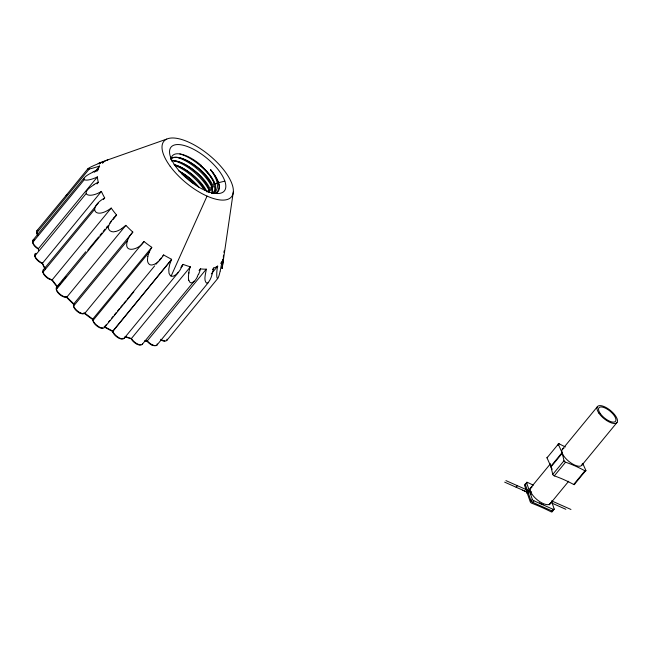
<?xml version="1.0" encoding="UTF-8"?>
<svg xmlns="http://www.w3.org/2000/svg" width="650" height="650" viewBox="0 0 650 650"><rect width="100%" height="100%" fill="white"/><g stroke="black" fill="none" stroke-linecap="round" stroke-linejoin="round"><path stroke-width="0.97" d="M222.194 268.011L222.129 268.499L222.503 264.29M94.104 184.714C77.984 194.423 89.286 199.079 101.4 191.401A77.772 32.045 39.4 0 0 104.691 197.949C87.457 207.577 94.534 220.456 111.199 208.089A77.772 32.045 39.4 0 0 116.594 215.077L112.751 219.757M222.625 263.128L222.999 259.659M223.283 257.27L223.559 255.092M222.235 267.719L223.551 257.944A77.772 32.045 39.4 0 1 221.918 261.812L221.561 263.981M223.909 252.46L224.128 250.949M222.129 268.523L233.309 191.937M188.793 273.479L188.971 272.366M212.436 269.547L213.72 267.987A77.772 32.045 39.4 0 0 217.709 266.11C215.954 272.504 216.507 287.162 220.139 271.269M221.463 264.526L220.204 270.985M166.701 139.108L107.811 159.876A77.772 32.045 39.4 0 0 103.829 161.744C95.761 164.06 74.75 174.037 99.621 166.051A77.772 32.045 39.4 0 0 97.979 169.91L96.696 171.47M147.81 256.392L147.469 259.87A8.336 8.06 -75.3 0 0 147.753 261.844A5.939 5.736 -75.8 0 0 148.005 262.543L148.338 263.201A3.835 3.697 -76.6 0 0 150.629 264.908L151.352 264.989A5.273 5.086 -75.6 0 0 152.084 264.973C157.381 264.006 160.924 259.204 163.646 254.946A77.772 32.045 39.4 0 0 171.624 259.293L169.683 264.42L168.756 269.336L169.016 273.268L170.365 275.714L173.022 276.331L176.337 274.495L179.676 270.652L182.796 265.046L180.862 267.394M213.72 267.987C212.201 273.252 211.51 279.727 207.179 283.514C202.889 281.036 205.92 273.358 206.286 269.165A77.772 32.045 39.4 0 1 200.338 268.873L199.062 270.433M35.206 255.109A6.321 2.6 39.4 0 0 36.587 259.439A6.321 2.6 39.4 0 0 42.323 263.437L101.4 191.401M140.351 344.858A6.321 2.6 39.4 0 1 135.533 343.387A6.321 2.6 39.4 0 1 131.219 338.764L190.401 266.817A77.772 32.045 39.4 0 1 183.089 264.379L183.072 264.42M198.347 274.332L197.348 276.445M171.088 276.177L207.041 196.113M171.608 259.334L112.759 331.524A6.321 2.6 39.4 0 0 117.447 337.358A6.321 2.6 39.4 0 0 122.891 338.284M84.183 313.04L84.89 313.202L143.926 241.499A77.772 32.045 39.4 0 0 151.783 247.325L149.199 252.119L92.991 320.474M93.121 172.079C77.131 179.514 84.346 183.186 97.411 176.914A77.772 32.045 39.4 0 0 98.28 182.39L96.996 183.95M131.219 338.764L131.235 338.731A76.797 31.647 39.4 0 1 125.474 336.96M66.081 195.455L87.847 168.789M143.926 241.499C140.083 249.364 122.322 254.662 127.66 240.281L73.564 306.069M32.914 240.207L83.931 178.181M208.211 282.726L156.796 345.264M36.758 232.846L89.212 169.057M32.703 242.409L84.126 179.871M99.409 163.995L100.701 162.427L107.811 159.876M94.494 172.282L99.621 166.051M102.546 163.304L103.829 161.744M97.411 176.914L38.431 248.633A77.772 32.045 39.4 0 0 38.61 250.396M34.856 255.946L85.922 193.846M43.233 269.929L98.361 203.011M43.006 272.147L94.421 209.617M103.407 199.509L104.691 197.949M111.199 208.089L52.227 279.809A77.772 32.045 39.4 0 0 57.623 286.796A7.288 3.006 39.4 0 0 58.354 292.557A7.288 3.006 39.4 0 0 66.885 297.074A77.772 32.045 39.4 0 0 73.848 303.81A7.288 3.006 39.4 0 0 77.196 310.765A7.288 3.006 39.4 0 0 84.955 313.219A77.772 32.045 39.4 0 0 92.812 319.044A7.288 3.006 39.4 0 0 98.442 326.519A7.288 3.006 39.4 0 0 104.674 326.666A77.772 32.045 39.4 0 0 112.653 331.012A7.288 3.006 39.4 0 0 119.031 337.781A7.288 3.006 39.4 0 0 124.402 337.504M85.776 251.721L56.453 287.324M58.264 286.016L60.19 283.676M61.466 282.116L63.391 279.776M64.675 278.216L65.959 276.656M87.75 250.153L98.646 236.901M99.929 235.341L101.855 233.009M103.131 231.449L105.056 229.109M106.34 227.549L107.624 225.989M109.541 223.649L111.467 221.309M56.339 289.412L108.794 225.623C106.763 230.035 111.832 233.09 115.562 231.408M127.554 240.24A27.471 27.316 -4.6 0 1 132.836 232.099A77.772 32.045 39.4 0 1 125.856 225.355L66.885 297.074L66.138 296.936A6.321 2.6 39.4 0 1 59.239 294.117A6.321 2.6 39.4 0 1 56.834 288.446M132.819 232.091L73.848 303.81L74.165 304.509M151.783 247.325L92.812 319.044L93.169 319.873A6.321 2.6 39.4 0 0 96.379 325.601A6.321 2.6 39.4 0 0 102.773 327.957M208.812 191.051L209.682 190.003M211.624 187.631L212.493 186.582M106.6 324.326L104.504 326.633M108.526 321.986L109.801 320.426M111.727 318.094L113.011 316.534M114.294 314.974L116.212 312.634M117.496 311.074L119.421 308.734M120.705 307.174L122.622 304.842M123.906 303.282L125.832 300.942M127.116 299.382L154.676 265.858M155.959 264.298L157.877 261.966M159.161 260.406L161.086 258.066M162.37 256.506L163.646 254.946M104.471 327.486L133.851 291.793M171.324 259.951L112.718 331.216L112.921 332.239M181.805 265.939L183.089 264.379M124.158 338.301L178.165 272.634M142.163 344.459L194.171 281.149L192.562 282.441A4.631 3.201 -69.8 0 1 191.904 282.717L191.263 282.815A4.225 2.933 -69.6 0 1 189.426 281.556L188.874 280.215M206.286 269.165L147.314 340.884A77.772 32.045 39.4 0 1 145.405 340.884M211.299 273.902L217.709 266.11M220.634 263.364L221.918 261.812M166.741 340.511L217.734 278.501M516.141 487.24L517.4 485.704M552.151 503.003L554.166 509.023L552.89 510.567A1.454 0.593 39.1 0 1 551.956 510.908L532.577 502.312A1.454 0.593 39.6 0 1 531.017 500.858L525.273 484.291L526.549 482.739A1.454 0.593 39.1 0 1 527.491 482.398L533.366 485.192M582.717 463.352L585.878 470.454L574.624 484.136A1.454 0.601 39.4 0 1 573.69 484.477A83.151 34.263 39.4 0 0 554.304 475.873A1.454 0.601 39.4 0 1 552.744 474.427L550.956 466.619L547.008 457.86L558.261 444.177A1.454 0.601 39.4 0 1 559.203 443.828A95.631 39.406 39.4 0 0 565.403 446.94M526.768 483.267L527.483 482.398M557.798 445.543L559.203 443.828M530.692 487.809L550.509 463.71M562.404 449.247L597.464 406.608M526.841 493.269L529.653 489.848M550.818 466.31L562.071 452.628L558.261 444.177M551.021 466.895L562.274 453.212L563.997 460.744A1.454 0.601 39.4 0 0 565.557 462.199A83.151 34.263 39.4 0 1 584.935 470.795M531.017 500.858L532.285 499.314L530.229 493.163M552.744 474.427L563.997 460.744M532.577 502.312L533.845 500.768L553.223 509.364A1.454 0.601 39.8 0 0 554.166 509.023M554.312 475.881L565.557 462.199M550.225 503.693L568.693 481.236M581.856 465.229L617.004 422.492M551.956 510.908L553.223 509.364M573.69 484.477L584.935 470.795A1.454 0.601 39.4 0 0 585.878 470.454M36.896 230.717L66.812 194.545M113.847 217.653L116.594 215.077M125.856 225.355L121.42 228.768M98.248 163.467L100.701 162.427M204.393 169.089A27.243 11.619 41 0 1 214.443 184.21L217.287 183.056A29.77 13.341 42.5 0 0 210.592 169.764A30.006 12.626 40.3 0 1 218.432 182.756L224.827 181.098M99.808 163.304L98.979 163.475M213.419 193.391C218.652 193.074 220.293 186.907 218.432 182.756M98.686 163.524L98.256 163.556M41.389 263.088L42.161 263.006M49.53 279.281L50.302 279.199M62.871 296.554L63.643 296.473M80.096 313.211L80.868 313.121M99.523 327.608L100.295 327.527M161.891 340.494L162.662 340.405M137.345 344.394L138.117 344.313M152.035 345.126L152.807 345.044M57.623 287.479A76.797 31.647 39.4 0 1 51.781 279.866L52.179 279.825A7.288 3.006 39.4 0 1 44.639 274.844A7.288 3.006 39.4 0 1 43.761 269.628M155.358 345.426A6.321 2.6 39.4 0 1 146.737 340.86L147.314 340.884A7.288 3.006 39.4 0 0 153.888 345.451A7.288 3.006 39.4 0 0 157.178 343.907M66.081 296.92L66.138 296.936A76.797 31.647 39.4 0 0 73.653 304.281M505.927 480.61L531.57 491.985M551.72 500.931L570.952 509.462M504.66 482.146L528.775 492.846M551.956 503.132L565.858 509.299M522.665 490.141L528.897 493.066M528.799 489.019L526.549 482.739M528.889 489.279L530.14 492.903M552.711 510.047L552.89 510.567M551.533 501.174L552.061 502.743M170.519 156.999L170.885 158.868M547.008 457.86A1.454 0.601 39.4 0 1 547.601 457.372M552.224 469.219A12.586 5.184 39.4 0 1 550.558 464.417M582.335 463.661A12.586 5.184 39.4 0 1 568.742 461.297A12.586 5.184 39.4 0 1 563.899 448.459M533.845 500.768A1.454 0.609 39.3 0 1 532.285 499.314M525.273 484.291A1.454 0.601 39.8 0 1 526.151 483.909M550.664 502.71A12.586 5.184 39.4 0 1 536.778 499.436A12.586 5.184 39.4 0 1 532.122 486.939M543.116 504.733A12.586 5.184 39.4 0 1 539.516 502.889M530.977 494.626A12.586 5.184 39.4 0 1 530.611 494.008M529.644 491.709A12.586 5.184 39.4 0 1 531.196 487.89M549.949 503.49A12.586 5.184 39.4 0 1 549.266 504.839M525.444 484.884A1.454 0.601 39.4 0 0 524.501 485.225L530.246 501.792A1.454 0.601 39.4 0 0 531.806 503.246A137.231 56.55 39.4 0 1 551.184 511.843A1.454 0.601 39.4 0 0 552.118 511.501M146.737 340.86A76.797 31.647 39.4 0 1 144.495 340.884M112.759 331.524A76.797 31.647 39.4 0 1 104.065 326.828M93.169 319.873A76.797 31.647 39.4 0 1 83.826 312.942M44.793 268.588A76.797 31.647 39.4 0 1 42.323 263.437M124.946 336.408A77.772 32.045 39.4 0 0 131.43 338.536A7.288 3.006 39.4 0 0 138.003 344.256A7.288 3.006 39.4 0 0 142.496 343.59M45.305 268.921A77.772 32.045 39.4 0 1 42.429 263.12A7.288 3.006 39.4 0 1 35.653 257.506A7.288 3.006 39.4 0 1 36.075 253.329M83.143 313.658A6.321 2.6 39.4 0 1 76.7 310.984A6.321 2.6 39.4 0 1 73.767 305.411M164.864 340.966A6.321 2.6 39.4 0 1 161.062 340.08M167.026 339.211A7.288 3.006 39.4 0 1 160.672 339.308M51.781 279.866A6.321 2.6 39.4 0 1 45.606 276.567A6.321 2.6 39.4 0 1 43.184 271.529M188.833 272.366A30.688 22.904 -66.2 0 1 190.271 266.784M188.752 273.479A22.165 16.096 -66.9 0 0 188.516 275.706A14.154 10.164 -67.3 0 0 188.727 280.304M197.478 276.518A15.023 10.254 -68.9 0 1 194.309 281.377M200.533 268.897A30.582 19.573 -67.9 0 1 198.534 274.414M147.851 256.392A23.059 22.506 -73.1 0 1 149.248 252.143M108.753 225.607A20.906 19.313 -35.4 0 1 114.083 217.888M34.19 239.777A7.288 3.006 39.4 0 0 32.963 243.019A7.288 3.006 39.4 0 0 38.431 248.633L38.634 249.259A6.321 2.6 39.4 0 1 32.792 242.019M38.033 235.097A7.288 3.006 39.4 0 1 38.131 230.222M207.878 190.686A27.243 10.822 37.9 0 1 208.544 192.368M171.438 160.907A27.243 11.619 41 0 1 193.741 170.276A27.243 11.619 41 0 1 209.649 191.474M171.592 160.696A27.243 10.514 39.1 0 1 193.919 170.178A27.243 10.514 39.1 0 1 210.6 190.458M208.829 189.67A27.243 11.928 39.8 0 1 209.544 192.083M210.697 187.265A27.243 10.822 37.9 0 1 211.924 193.481M170.666 159.088A27.243 11.619 41 0 1 193.18 164.336A27.243 11.619 41 0 1 212.461 188.045M170.844 158.811A27.243 10.514 39.1 0 1 193.066 164.141A27.243 10.514 39.1 0 1 213.411 187.037M211.648 186.249A27.243 11.928 39.8 0 1 212.461 192.936M211.486 193.245A27.219 11.213 39.4 0 0 200.769 165.677A27.243 11.074 41.2 0 1 204.393 169.089M213.509 183.844A27.243 10.822 37.9 0 1 212.453 193.448M171.186 159.088A27.788 11.375 40.6 0 1 201.102 165.311M217.076 182.967A28.161 13.252 39.9 0 1 211.713 193.351M94.022 184.559A31.078 18.289 -32.4 0 1 98.231 182.227M93.072 171.836A30.704 10.904 -28.1 0 1 98.044 169.642M121.444 228.8A20.499 19.817 -31.9 0 1 115.603 231.554M37.505 235.007A6.321 2.6 39.4 0 1 36.863 232.399M210.608 169.764A30.16 12.821 40.8 0 1 218.571 182.991A30.16 13.13 39.8 0 1 215.841 193.521M174.151 164.661A27.243 10.514 39.1 0 1 207.123 192.083M178.766 170.974A27.243 10.514 39.1 0 1 199.249 187.509M182.041 174.07A30.16 12.277 41 0 1 193.351 183.406M203.222 188.524A30.16 12.821 40.8 0 0 196.162 179.985A30.16 12.277 41 0 0 177.856 166.652A30.16 11.822 40.3 0 0 175.638 165.677M208.171 188.662A30.16 12.821 40.8 0 0 198.973 176.564A30.16 12.277 41 0 0 180.668 163.231A30.16 11.822 40.3 0 0 174.216 160.826M212.257 187.939A30.16 12.821 40.8 0 0 201.784 173.144A30.16 12.277 41 0 0 183.479 159.811A30.16 11.822 40.3 0 0 177.71 157.593M214.151 182.512A30.16 12.821 40.8 0 0 204.604 169.723A30.16 12.277 41 0 0 186.29 156.39A30.16 11.822 40.3 0 0 179.839 153.985M179.579 171.429A27.243 11.619 41 0 1 196.714 185.461M174.224 164.751A27.243 11.619 41 0 1 205.107 190.32M598.942 413.221A12.586 5.184 39.4 0 0 616.622 422.874A12.586 5.184 39.4 0 0 606.133 407.55A12.586 5.184 39.4 0 0 598.942 413.221M600.194 413.424A10.693 4.404 39.4 0 0 615.209 421.614A10.693 4.404 39.4 0 0 606.296 408.606A10.693 4.404 39.4 0 0 600.194 413.424M170.202 166.327A43.745 18.029 39.4 0 0 231.124 197.218A43.745 18.029 39.4 0 0 191.693 143.593A43.745 18.029 39.4 0 0 170.202 166.327M175.362 166.01A34.515 14.219 39.4 0 0 223.689 191.636A34.515 14.219 39.4 0 0 193.968 149.5A34.515 14.219 39.4 0 0 175.362 166.01"/></g></svg>
